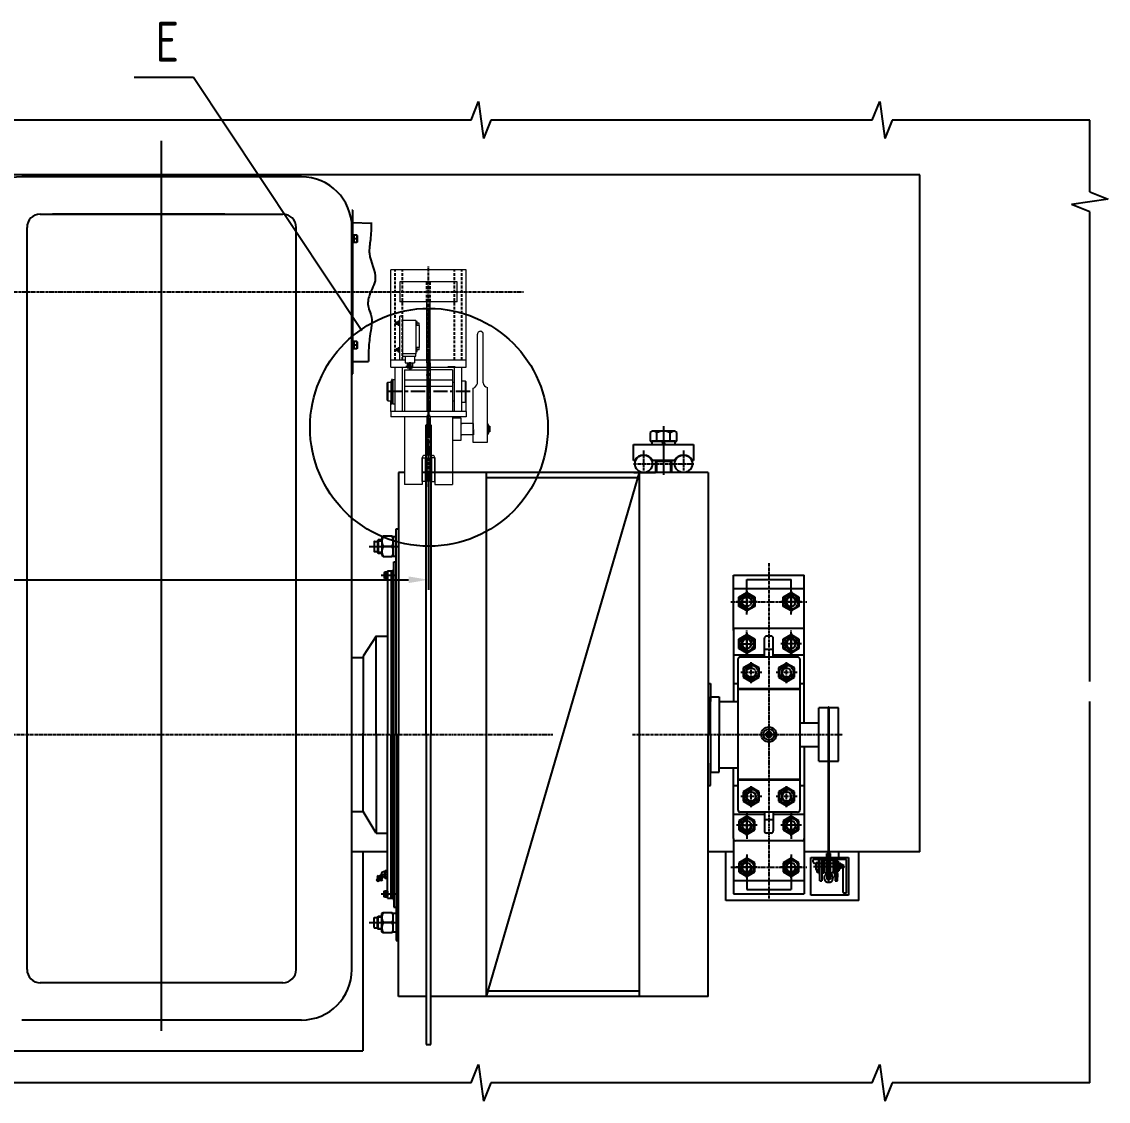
# Model space of a CAD drawing. Header units: millimetres. Extents: x 467 to 39028, y -12467 to 24298.
# Drawn here: x 17719 to 20174, y 1965 to 4404 of the extents above; entities that cross this region are included whole.
import ezdxf
from ezdxf.enums import TextEntityAlignment as Align

# ---------------------------------------------------------------- set-up
doc = ezdxf.new("R2010")
doc.units = ezdxf.units.MM
doc.linetypes.add('CENTER', pattern=[50.8, 31.75, -6.35, 6.35, -6.35])
doc.linetypes.add('HIDDEN', pattern=[9.525, 6.35, -3.175])
for name, color, linetype in [('atr_sbr', 7, 'Continuous'), ('Bord', 1, 'Continuous'), ('Cen', 5, 'CENTER'), ('Cent', 5, 'CENTER'), ('Dim', 7, 'Continuous'), ('Hide', 250, 'HIDDEN'), ('Red', 1, 'Continuous'), ('Textb', 6, 'Continuous')]:
    doc.layers.add(name, color=color, linetype=linetype)
doc.layers.add('Con', color=6, linetype='Continuous', lineweight=18)
doc.layers.add('Cont', color=6, linetype='Continuous', lineweight=40)
doc.styles.add('Style1', font='romans.shx', dxfattribs={"width": 0.8})
doc.dimstyles.new('LIN_15', dxfattribs={"dimscale": 15, "dimtxt": 3, "dimasz": 3, "dimexe": 1.5, "dimexo": 0, "dimgap": 1, "dimtad": 1, "dimdec": 1, "dimzin": 12, "dimtxsty": 'Style1', "dimcen": 0, "dimclrt": 3, "dimadec": 0, "dimazin": 0, "dimtfac": 1, "dimtdec": 1, "dimtmove": 0, "dimatfit": 3, "dimfxl": 1, "dimtolj": 1, "dimtzin": 12, "dimarcsym": 0})

# ---------------------------------------------------------------- blocks, each defined once
blk = doc.blocks.new('80350100000500100000112982')
at = {"ltscale": 0.0186}
for p, q in [((-6.5, 7.1), (-7.3, 5.7)), ((-7.3, 5.7), (-7.3, -5.7)), ((-6.5, 3.6), (-7.3, 4.9)), ((-2, 7.1), (-6.5, 7.1)), ((-2, 3.6), (-6.5, 3.6)), ((-2, -7.1), (-2, 7.1)), ((-2, 6.1), (-2, -6.1)), ((0, 6.1), (-2, 6.1)), ((-2, 0), (0, 0.7)), ((0, 0), (-2, -0.7)), ((0, -6.1), (0, 6.1)), ((-6.5, -3.5), (-7.3, -4.9)), ((-7.3, -5.7), (-6.5, -7.1)), ((-2, -3.5), (-6.5, -3.5)), ((-6.5, -7.1), (-2, -7.1)), ((-2, -6.1), (0, -6.1))]:
    blk.add_line(p, q, dxfattribs=at)
blk.add_arc((1.1, 0), 8.44, 155.1221, 204.8779, dxfattribs=at)
at = {"layer": 'atr_sbr', "ltscale": 0.0186, "style": 'Style1', "width": 0.8, "flags": 9}
for tag in ['ГАЙКА', 'КОНТРГАЙКА', 'ШАЙБА ПОД ГАЙКУ', 'ШАЙБА ПОД ГОЛОВКУ', 'БОЛТ ИЛИ ВИНТ']:
    blk.add_attdef(tag, (0, 0), '', height=0.2, dxfattribs=at)
blk = doc.blocks.new('ZNAK01')
at = {"layer": 'Textb', "style": 'Style1', "width": 0.8}
blk.add_attdef('А', text='', height=6, dxfattribs=at).set_placement((3.95, -0.02), align=Align.RIGHT)
blk.add_attdef('SC(1)', (5.07, -0.02), '', height=5, dxfattribs=at)
blk = doc.blocks.new('*D87')
at = {"layer": 'Defpoints', "color": 0, "transparency": 16777216}
for p in [(15158, 3413.1), (18637.8, 3390.1), (18637.8, 3143.3)]:
    blk.add_point(p, dxfattribs=at)
at = {"layer": 'Dim', "color": 0, "lineweight": -2, "transparency": 16777216}
for p, q in [((15158, 3413.1), (15158, 3120.8)), ((18637.8, 3390.1), (18637.8, 3120.8)), ((15203, 3143.3), (18592.8, 3143.3))]:
    blk.add_line(p, q, dxfattribs=at)
at = {"layer": 'Dim', "color": 0, "transparency": 16777216}
for points in [[(15203, 3150.8), (15203, 3135.8), (15158, 3143.3)], [(18592.8, 3150.8), (18592.8, 3135.8), (18637.8, 3143.3)]]:
    blk.add_solid(points, dxfattribs=at)
at = {"layer": 'Dim', "color": 3, "transparency": 16777216, "insert": (16448.9, 3180.8), "char_height": 45, "attachment_point": 5, "style": 'Style1'}
blk.add_mtext('3480', dxfattribs=at)
blk = doc.blocks.new('ZNAK30')
at = {"layer": 'Bord'}
for p, q in [((0, 0), (1.12, 2.78)), ((1.12, 2.78), (1.88, -2.78)), ((3, 0), (1.88, -2.78))]:
    blk.add_line(p, q, dxfattribs=at)

msp = doc.modelspace()

# ---------------------------------------------------------------- linework, layer by layer
for p, q in [((18107.21, 4278.035), (17973.078, 4278.035)), ((18486.956, 3705.598), (18107.21, 4278.035))]:
    msp.add_line(p, q)
at = {"color": 7, "linetype": 'Continuous', "lineweight": 25}
msp.add_line((18697.842, 3623.478), (18681.842, 3623.478), dxfattribs=at)
msp.add_circle((18638.943, 3487.684), 268.754)
msp.add_open_spline([(18508.26, 3950.495), (18508.226, 3937.523), (18508.165, 3914.18), (18499.093, 3871.247), (18528.203, 3828.773), (18503.645, 3790.981), (18498.947, 3762.007), (18513.8, 3732.993), (18504.788, 3697.356), (18502.315, 3662.379), (18502.061, 3643.425), (18501.968, 3636.495)], degree=3, knots=[0, 0, 0, 0, 38.93588215, 70.06732962, 129.08199208, 167.84601267, 195.56956982, 212.75998745, 262.47599341, 298.48273661, 319.23710313, 319.23710313, 319.23710313, 319.23710313])
at = {"layer": 'Bord', "ltscale": 30}
for p, q in [((18734.001, 4182.074), (17672.522, 4182.074)), ((19640.595, 4182.074), (18779.001, 4182.074)), ((20131.938, 4182.074), (19685.595, 4182.074)), ((20131.938, 4019.701), (20131.938, 4182.074)), ((20131.938, 2913.222), (20131.938, 3974.701)), ((20131.938, 2006.628), (20131.938, 2868.222)), ((18734.001, 2006.628), (17672.522, 2006.628)), ((19640.595, 2006.628), (18779.001, 2006.628)), ((20131.938, 2006.628), (19685.595, 2006.628))]:
    msp.add_line(p, q, dxfattribs=at)
at = {"layer": 'Bord'}
for p, q in [((18034.888, 2124.178), (18034.905, 4134.646)), ((18350.904, 4053.496), (17718.904, 4053.501)), ((18464.904, 3978.495), (18466.904, 3978.495)), ((18466.901, 3608.495), (18466.904, 3978.495)), ((17760.904, 3969.501), (18308.904, 3969.496)), ((18177.791, 3969.497), (17788.459, 3969.501)), ((17730.902, 3836.763), (17730.903, 3939.501)), ((18338.889, 2262.496), (18338.903, 3939.496)), ((18464.889, 2262.495), (18464.903, 3939.495)), ((18466.903, 3950.495), (18508.226, 3949.317)), ((18466.903, 3906.153), (18469.403, 3906.153)), ((18469.403, 3922.203), (18469.403, 3905.203)), ((18475.912, 3922.203), (18469.403, 3922.203)), ((18475.153, 3913.703), (18469.403, 3913.703)), ((18475.912, 3905.203), (18469.403, 3905.203)), ((18476.403, 3921.353), (18475.912, 3922.203)), ((18476.403, 3906.053), (18475.912, 3905.203)), ((18476.403, 3921.353), (18476.403, 3906.053)), ((17730.889, 2262.501), (17730.902, 3836.763)), ((18466.901, 3665.737), (18469.401, 3665.737)), ((18469.401, 3681.787), (18469.401, 3664.787)), ((18475.91, 3681.787), (18469.401, 3681.787)), ((18475.151, 3673.287), (18469.401, 3673.287)), ((18475.91, 3664.787), (18469.401, 3664.787)), ((18476.401, 3680.937), (18475.91, 3681.787)), ((18476.401, 3665.637), (18475.91, 3664.787)), ((18476.401, 3680.937), (18476.401, 3665.637)), ((18466.901, 3636.495), (18501.968, 3636.495)), ((18464.901, 3608.495), (18466.901, 3608.495)), ((18632.836, 2793.495), (18632.842, 3493.497)), ((18632.842, 3493.497), (18642.842, 3493.497)), ((18642.842, 3493.497), (18642.833, 2793.495)), ((19168.899, 3490.243), (19168.899, 3385.492)), ((19144.307, 3478.993), (19138.499, 3475.64)), ((19138.499, 3475.64), (19138.499, 3456.493)), ((19193.492, 3478.992), (19144.307, 3478.993)), ((19153.699, 3475.64), (19147.892, 3478.993)), ((19153.699, 3456.493), (19153.699, 3475.64)), ((19168.899, 3461.881), (19168.899, 3380.482)), ((19184.099, 3475.64), (19189.907, 3478.992)), ((19184.099, 3456.492), (19184.099, 3475.64)), ((19199.299, 3475.64), (19193.492, 3478.992)), ((19199.299, 3456.492), (19199.299, 3475.64)), ((19101.399, 3448.493), (19236.399, 3448.492)), ((19101.399, 3412.493), (19101.399, 3448.493)), ((19138.499, 3456.493), (19199.299, 3456.492)), ((19142.649, 3456.493), (19142.649, 3448.493)), ((19195.149, 3456.492), (19142.649, 3456.493)), ((19142.649, 3448.493), (19195.149, 3448.492)), ((19168.899, 3448.493), (19165.987, 3456.493)), ((19168.899, 3456.493), (19171.811, 3448.493)), ((19195.149, 3448.492), (19195.149, 3456.492)), ((19236.399, 3448.492), (19236.399, 3412.492)), ((19103.743, 3412.493), (19101.399, 3412.493)), ((19193.743, 3412.492), (19144.054, 3412.493)), ((19150.899, 3412.493), (19150.899, 3385.492)), ((19186.899, 3412.492), (19186.899, 3385.492)), ((19236.399, 3412.492), (19234.054, 3412.492)), ((19186.899, 3410.492), (19150.899, 3410.493)), ((19153.064, 3410.493), (19153.064, 3385.492)), ((19184.734, 3410.492), (19184.734, 3385.492)), ((18583.838, 3385.498), (18569.899, 3385.498)), ((18569.899, 3385.494), (18569.915, 2793.496)), ((18632.841, 3385.498), (18623.838, 3385.498)), ((19269.898, 3385.491), (18642.841, 3385.497)), ((18651.838, 3385.497), (18642.841, 3385.497)), ((18768.889, 2201.499), (19114.908, 3385.492)), ((18768.889, 2201.491), (18768.942, 3385.492)), ((19114.908, 3373.492), (18768.941, 3373.494)), ((19101.532, 3385.494), (19150.899, 3385.493)), ((19114.888, 2201.497), (19114.908, 3385.492)), ((19269.898, 3385.491), (19269.898, 2793.49)), ((18535.54, 3241.498), (18532.797, 3239.198)), ((18555.655, 3241.498), (18535.54, 3241.498)), ((18558.397, 3239.198), (18555.655, 3241.498)), ((18564.894, 2793.496), (18564.898, 3258.497)), ((18564.898, 3258.497), (18569.902, 3258.497)), ((18503.836, 3218.498), (18569.903, 3218.497)), ((18514.897, 3228.998), (18514.897, 3207.998)), ((18515.897, 3229.998), (18521.397, 3229.998)), ((18522.397, 3231.498), (18524.397, 3233.498)), ((18522.397, 3231.498), (18522.397, 3205.498)), ((18522.397, 3231.498), (18532.797, 3231.498)), ((18532.797, 3233.498), (18524.397, 3233.498)), ((18524.397, 3233.498), (18524.397, 3203.498)), ((18532.797, 3239.198), (18532.797, 3197.798)), ((18555.655, 3218.498), (18535.54, 3218.498)), ((18558.397, 3240.248), (18558.397, 3196.748)), ((18564.897, 3240.247), (18558.397, 3240.248)), ((18558.397, 3239.198), (18558.397, 3197.798)), ((18515.897, 3206.998), (18521.397, 3206.998)), ((18522.397, 3205.498), (18524.397, 3203.498)), ((18522.397, 3205.498), (18532.797, 3205.498)), ((18524.397, 3203.498), (18532.797, 3203.498)), ((18532.797, 3197.798), (18535.539, 3195.498)), ((18535.539, 3195.498), (18555.655, 3195.498)), ((18555.655, 3195.498), (18558.397, 3197.798)), ((18558.397, 3196.748), (18564.897, 3196.747)), ((18559.894, 2793.496), (18559.897, 3183.498)), ((18559.897, 3183.498), (18564.897, 3183.497)), ((18530.98, 3153.498), (18566.318, 3153.497)), ((18544.897, 3163.498), (18544.894, 2793.496)), ((18544.897, 3163.498), (18555.897, 3163.498)), ((18544.897, 3163.498), (18555.897, 3163.498)), ((18553.897, 3153.498), (18553.894, 2793.496)), ((18553.897, 3163.498), (18553.897, 3153.498)), ((18554.894, 2793.496), (18554.897, 3153.498)), ((18554.897, 3153.498), (18554.897, 3163.498)), ((19326.9, 3028.488), (19326.901, 3153.488)), ((19326.901, 3153.488), (19486.901, 3153.486)), ((19356.901, 3143.487), (19456.901, 3143.487)), ((19356.901, 3123.487), (19356.901, 3143.487)), ((19456.901, 3123.487), (19456.901, 3143.487)), ((19486.9, 3028.486), (19486.901, 3153.486)), ((19326.901, 3123.488), (19486.901, 3123.486)), ((19338.9, 3103.88), (19356.901, 3114.272)), ((19338.9, 3083.095), (19338.9, 3103.88)), ((19356.901, 3114.272), (19374.9, 3103.88)), ((19374.9, 3103.88), (19374.9, 3083.095)), ((19438.9, 3103.879), (19456.901, 3114.271)), ((19438.9, 3083.094), (19438.9, 3103.879)), ((19456.901, 3114.271), (19474.9, 3103.879)), ((19474.9, 3103.879), (19474.9, 3083.094)), ((19356.9, 3072.703), (19338.9, 3083.095)), ((19374.9, 3083.095), (19356.9, 3072.703)), ((19456.9, 3072.702), (19438.9, 3083.094)), ((19474.9, 3083.094), (19456.9, 3072.702)), ((19326.9, 3028.488), (19326.898, 2868.492)), ((19481.9, 3033.486), (19331.9, 3033.488)), ((19486.898, 2820.333), (19486.9, 3028.486)), ((18519.896, 3015.995), (18490.632, 2970.557)), ((18519.894, 2793.496), (18519.896, 3015.998)), ((18519.896, 3015.998), (18544.895, 3015.998)), ((19338.9, 3008.88), (19356.9, 3019.272)), ((19338.9, 2988.095), (19338.9, 3008.88)), ((19356.9, 3019.272), (19374.9, 3008.88)), ((19374.9, 3008.88), (19374.9, 2988.095)), ((19396.899, 2968.487), (19396.9, 3010.987)), ((19411.9, 3015.987), (19401.9, 3015.987)), ((19416.899, 2968.487), (19416.9, 3010.987)), ((19438.9, 3008.879), (19456.9, 3019.271)), ((19438.9, 2988.094), (19438.9, 3008.879)), ((19456.9, 3019.271), (19474.9, 3008.879)), ((19474.9, 3008.879), (19474.9, 2988.094)), ((18490.632, 2970.557), (18490.63, 2796.429)), ((19326.899, 2973.488), (19396.899, 2973.487)), ((19356.899, 2977.703), (19338.9, 2988.095)), ((19374.9, 2988.095), (19356.899, 2977.703)), ((19416.899, 2985.987), (19396.899, 2985.987)), ((19416.899, 2973.487), (19486.899, 2973.486)), ((19456.899, 2977.702), (19438.9, 2988.094)), ((19474.9, 2988.094), (19456.899, 2977.702)), ((18464.895, 2967.623), (18490.632, 2967.623)), ((19336.899, 2963.488), (19336.896, 2623.488)), ((19471.899, 2968.487), (19341.899, 2968.488)), ((19366.899, 2954.272), (19348.899, 2943.88)), ((19384.899, 2943.88), (19366.899, 2954.272)), ((19446.899, 2954.271), (19428.899, 2943.879)), ((19464.899, 2943.879), (19446.899, 2954.271)), ((19476.899, 2963.486), (19476.896, 2623.486)), ((19348.899, 2943.88), (19348.899, 2923.095)), ((19348.899, 2923.095), (19366.899, 2912.703)), ((19366.899, 2912.703), (19384.899, 2923.095)), ((19384.899, 2923.095), (19384.899, 2943.88)), ((19428.899, 2943.879), (19428.899, 2923.095)), ((19428.899, 2923.095), (19446.899, 2912.702)), ((19446.899, 2912.702), (19464.899, 2923.094)), ((19464.899, 2923.094), (19464.899, 2943.879)), ((19269.898, 2908.488), (19274.898, 2908.488)), ((19274.898, 2908.492), (19274.898, 2868.492)), ((19326.899, 2908.488), (19336.899, 2908.488)), ((19476.899, 2908.486), (19486.899, 2908.486)), ((19274.897, 2793.49), (19274.898, 2878.492)), ((19274.898, 2878.492), (19294.898, 2878.492)), ((19274.898, 2858.492), (19274.898, 2878.492)), ((19274.898, 2868.492), (19274.898, 2878.492)), ((19294.898, 2878.492), (19294.897, 2793.488)), ((19476.899, 2896.486), (19336.899, 2896.488)), ((19476.899, 2895.098), (19336.899, 2895.1)), ((19294.898, 2868.492), (19336.898, 2868.491)), ((19519.796, 2733.486), (19519.797, 2853.486)), ((19541.098, 2853.486), (19519.797, 2853.486)), ((19541.098, 2854.46), (19541.095, 2469.686)), ((19541.898, 2855.135), (19541.895, 2459.614)), ((19542.698, 2854.46), (19542.695, 2469.686)), ((19564, 2853.486), (19542.698, 2853.486)), ((19563.999, 2733.486), (19564, 2853.486)), ((19476.898, 2820.333), (19519.796, 2820.333)), ((18490.629, 2619.367), (18490.63, 2796.429)), ((18519.894, 2793.496), (18519.892, 2570.995)), ((18544.89, 2423.494), (18544.894, 2793.496)), ((18553.891, 2433.494), (18553.894, 2793.496)), ((18554.894, 2793.496), (18554.891, 2433.494)), ((18559.894, 2793.496), (18559.89, 2403.494)), ((18564.894, 2793.496), (18564.89, 2328.494)), ((18569.889, 2201.498), (18569.915, 2793.496)), ((18632.836, 2793.495), (18632.83, 2093.497)), ((18642.83, 2093.497), (18642.833, 2793.495)), ((19269.888, 2201.492), (19269.898, 2793.49)), ((19274.897, 2793.49), (19274.897, 2708.492)), ((19294.897, 2708.492), (19294.897, 2793.488)), ((19476.898, 2766.64), (19519.796, 2766.639)), ((19486.898, 2766.64), (19486.896, 2558.486)), ((19274.897, 2728.492), (19274.897, 2708.492)), ((19274.897, 2708.492), (19274.897, 2728.488)), ((19519.796, 2733.486), (19541.097, 2733.486)), ((19542.697, 2733.486), (19563.999, 2733.486)), ((19274.896, 2678.492), (19274.897, 2718.492)), ((19274.897, 2718.492), (19274.897, 2708.492)), ((19274.897, 2708.492), (19294.897, 2708.492)), ((19294.897, 2718.492), (19336.897, 2718.491)), ((19326.896, 2558.488), (19326.897, 2718.492)), ((19269.896, 2678.492), (19274.896, 2678.492)), ((19326.897, 2678.488), (19336.897, 2678.488)), ((19476.897, 2691.874), (19336.897, 2691.876)), ((19476.897, 2690.486), (19336.897, 2690.488)), ((19476.897, 2678.486), (19486.897, 2678.486)), ((19366.897, 2674.272), (19348.897, 2663.88)), ((19348.897, 2663.88), (19348.897, 2643.095)), ((19384.897, 2663.88), (19366.897, 2674.272)), ((19384.897, 2643.095), (19384.897, 2663.88)), ((19446.897, 2674.271), (19428.897, 2663.879)), ((19428.897, 2663.879), (19428.897, 2643.095)), ((19464.897, 2663.879), (19446.897, 2674.271)), ((19464.897, 2643.094), (19464.897, 2663.879)), ((19348.897, 2643.095), (19366.897, 2632.703)), ((19366.897, 2632.703), (19384.897, 2643.095)), ((19428.897, 2643.095), (19446.897, 2632.702)), ((19446.897, 2632.702), (19464.897, 2643.094)), ((18464.892, 2619.367), (18490.629, 2619.367)), ((18519.892, 2570.995), (18490.629, 2619.367)), ((19326.896, 2613.488), (19396.896, 2613.487)), ((19356.896, 2609.272), (19338.896, 2598.88)), ((19471.896, 2618.487), (19341.896, 2618.488)), ((19374.896, 2598.88), (19356.896, 2609.272)), ((19396.896, 2618.487), (19396.896, 2575.987)), ((19416.896, 2618.487), (19416.896, 2575.987)), ((19416.896, 2613.487), (19486.896, 2613.486)), ((19456.896, 2609.271), (19438.896, 2598.879)), ((19474.896, 2598.879), (19456.896, 2609.271)), ((19338.896, 2598.88), (19338.896, 2578.095)), ((19338.896, 2578.095), (19356.896, 2567.703)), ((19356.896, 2567.703), (19374.896, 2578.095)), ((19374.896, 2578.095), (19374.896, 2598.88)), ((19416.896, 2600.987), (19396.896, 2600.987)), ((19438.896, 2598.879), (19438.896, 2578.094)), ((19438.896, 2578.094), (19456.896, 2567.702)), ((19456.896, 2567.702), (19474.896, 2578.094)), ((19474.896, 2578.094), (19474.896, 2598.879)), ((18519.892, 2570.995), (18544.892, 2570.994)), ((19326.896, 2558.488), (19326.895, 2433.488)), ((19481.896, 2553.486), (19331.896, 2553.488)), ((19411.896, 2570.987), (19401.896, 2570.987)), ((19486.896, 2558.486), (19486.895, 2433.486)), ((18544.891, 2528.494), (18464.891, 2528.495)), ((18489.891, 2528.495), (18489.888, 2078.495)), ((19326.896, 2528.488), (19269.894, 2528.488)), ((19309.895, 2418.488), (19309.896, 2528.488)), ((19541.096, 2528.486), (19486.896, 2528.486)), ((19564.661, 2515.886), (19564.661, 2528.486)), ((19609.895, 2418.485), (19609.896, 2528.485)), ((19356.896, 2514.272), (19338.895, 2503.88)), ((19356.896, 2522.549), (19356.895, 2463.227)), ((19356.895, 2469.703), (19356.896, 2517.272)), ((19374.895, 2503.88), (19356.896, 2514.272)), ((19456.896, 2514.271), (19438.895, 2503.879)), ((19456.896, 2522.548), (19456.895, 2463.226)), ((19456.895, 2469.702), (19456.896, 2517.271)), ((19474.895, 2503.879), (19456.896, 2514.271)), ((19501.895, 2430.886), (19501.896, 2515.886)), ((19501.896, 2515.886), (19537.896, 2515.886)), ((19581.895, 2510.886), (19506.895, 2510.886)), ((19506.895, 2505.886), (19506.895, 2510.886)), ((19518.995, 2510.486), (19518.995, 2487.489)), ((19521.895, 2510.486), (19518.995, 2510.486)), ((19521.895, 2503.486), (19521.896, 2513.486)), ((19521.896, 2513.486), (19526.896, 2513.486)), ((19526.896, 2513.486), (19526.895, 2503.486)), ((19527.895, 2510.486), (19530.895, 2510.486)), ((19527.895, 2510.486), (19527.895, 2503.486)), ((19527.895, 2504.691), (19527.895, 2480.486)), ((19530.895, 2510.486), (19530.895, 2503.486)), ((19531.895, 2508.486), (19537.45, 2512.189)), ((19531.895, 2508.486), (19531.895, 2503.486)), ((19537.895, 2513.021), (19537.896, 2524.486)), ((19537.895, 2477.951), (19537.895, 2513.021)), ((19537.896, 2524.486), (19539.396, 2524.486)), ((19539.395, 2466.486), (19539.396, 2524.486)), ((19539.896, 2522.486), (19539.396, 2524.486)), ((19541.895, 2468.7), (19541.896, 2524.065)), ((19544.396, 2524.486), (19543.889, 2522.322)), ((19544.396, 2524.486), (19544.395, 2466.486)), ((19545.896, 2524.486), (19544.396, 2524.486)), ((19545.895, 2513.021), (19545.896, 2524.486)), ((19545.895, 2477.951), (19545.895, 2513.021)), ((19545.896, 2515.886), (19581.896, 2515.886)), ((19551.895, 2508.486), (19546.341, 2512.189)), ((19551.895, 2508.486), (19551.895, 2503.486)), ((19552.895, 2510.486), (19552.895, 2503.486)), ((19555.895, 2510.486), (19552.895, 2510.486)), ((19555.895, 2510.486), (19555.895, 2503.486)), ((19556.896, 2513.486), (19556.895, 2487.486)), ((19561.896, 2513.486), (19556.896, 2513.486)), ((19561.895, 2503.486), (19561.896, 2513.486)), ((19561.895, 2504.489), (19562.895, 2505.489)), ((19561.895, 2503.989), (19561.895, 2504.489)), ((19561.895, 2503.486), (19561.895, 2504.486)), ((19564.895, 2505.489), (19562.895, 2505.489)), ((19565.895, 2504.489), (19564.895, 2505.489)), ((19565.895, 2486.489), (19565.895, 2504.482)), ((19581.895, 2470.886), (19581.895, 2510.886)), ((19581.896, 2515.886), (19586.896, 2515.886)), ((19586.896, 2515.886), (19586.895, 2430.886)), ((18539.891, 2483.071), (18536.486, 2483.071)), ((18539.891, 2486.571), (18544.891, 2486.571)), ((18539.891, 2468.571), (18539.891, 2486.571)), ((18544.891, 2482.571), (18539.891, 2482.571)), ((19380.68, 2493.487), (19333.111, 2493.488)), ((19338.895, 2503.88), (19338.895, 2483.095)), ((19338.895, 2483.095), (19356.895, 2472.703)), ((19356.895, 2472.703), (19374.895, 2483.095)), ((19374.895, 2483.095), (19374.895, 2503.88)), ((19480.68, 2493.486), (19433.111, 2493.487)), ((19438.895, 2503.879), (19438.895, 2483.094)), ((19438.895, 2483.094), (19456.895, 2472.702)), ((19456.895, 2472.702), (19474.895, 2483.094)), ((19474.895, 2483.094), (19474.895, 2503.879)), ((19509.895, 2502.886), (19564.895, 2502.886)), ((19514.558, 2495.486), (19510.396, 2495.486)), ((19512.895, 2502.489), (19513.895, 2503.489)), ((19512.895, 2502.489), (19512.895, 2488.489)), ((19512.895, 2488.489), (19513.895, 2487.489)), ((19513.895, 2503.489), (19513.895, 2487.489)), ((19518.995, 2503.489), (19513.895, 2503.489)), ((19513.895, 2487.489), (19518.995, 2487.489)), ((19515.703, 2487.489), (19515.344, 2484.362)), ((19516.193, 2487.489), (19515.838, 2484.062)), ((19518.211, 2484.17), (19517.862, 2487.489)), ((19518.333, 2487.489), (19518.711, 2484.17)), ((19518.995, 2487.486), (19518.995, 2480.486)), ((19518.995, 2480.486), (19521.895, 2480.486)), ((19521.895, 2463.193), (19521.895, 2503.486)), ((19527.895, 2503.489), (19526.895, 2503.489)), ((19526.895, 2503.486), (19526.895, 2463.193)), ((19526.895, 2487.489), (19527.895, 2487.489)), ((19530.895, 2480.486), (19527.895, 2480.486)), ((19530.895, 2503.489), (19530.895, 2480.486)), ((19531.895, 2503.489), (19530.895, 2503.489)), ((19530.895, 2487.489), (19531.895, 2487.489)), ((19531.895, 2503.486), (19531.895, 2482.486)), ((19531.895, 2482.486), (19537.45, 2478.783)), ((19551.895, 2482.486), (19546.341, 2478.783)), ((19552.895, 2503.489), (19551.895, 2503.489)), ((19551.895, 2503.489), (19551.895, 2482.486)), ((19552.895, 2503.486), (19551.895, 2503.486)), ((19551.895, 2487.489), (19552.895, 2487.489)), ((19551.895, 2487.486), (19552.895, 2487.486)), ((19552.895, 2503.489), (19552.895, 2480.486)), ((19552.895, 2480.486), (19555.895, 2480.486)), ((19555.895, 2503.486), (19555.895, 2480.486)), ((19556.895, 2503.486), (19555.895, 2503.486)), ((19555.895, 2487.489), (19556.895, 2487.489)), ((19556.895, 2487.486), (19556.895, 2463.193)), ((19561.895, 2463.193), (19561.895, 2503.486)), ((19561.895, 2486.489), (19562.895, 2485.489)), ((19562.895, 2485.489), (19564.895, 2485.489)), ((19565.895, 2486.489), (19564.895, 2485.489)), ((19565.895, 2500.986), (19565.895, 2489.986)), ((19565.895, 2500.986), (19568.895, 2500.986)), ((19565.895, 2498.486), (19568.895, 2498.486)), ((19565.895, 2492.486), (19568.895, 2492.486)), ((19568.895, 2489.986), (19565.895, 2489.986)), ((19568.895, 2489.986), (19568.895, 2500.986)), ((19575.895, 2497.736), (19572.734, 2498.836)), ((19572.734, 2498.836), (19572.734, 2492.136)), ((19575.895, 2493.236), (19572.734, 2492.136)), ((19573.895, 2493.886), (19573.895, 2470.886)), ((19575.895, 2495.486), (19575.895, 2497.736)), ((19575.895, 2495.486), (19575.895, 2493.236)), ((18521.806, 2467.502), (18520.639, 2464.426)), ((18522.053, 2463.012), (18520.639, 2464.426)), ((18536.629, 2477.715), (18521.135, 2462.124)), ((18521.806, 2467.502), (18524.136, 2465.172)), ((18521.99, 2472.975), (18524.819, 2475.803)), ((18526.94, 2468.025), (18521.99, 2472.975)), ((18521.99, 2463.075), (18523.404, 2461.661)), ((18526.48, 2462.828), (18523.404, 2461.661)), ((18524.112, 2465.196), (18524.153, 2465.155)), ((18524.175, 2465.133), (18524.134, 2465.174)), ((18526.48, 2462.828), (18524.15, 2465.158)), ((18524.295, 2470.67), (18527.124, 2473.498)), ((18524.819, 2475.803), (18529.769, 2470.853)), ((18526.94, 2468.025), (18531.89, 2463.075)), ((18530.986, 2477.571), (18527.019, 2473.603)), ((18533.6, 2469.185), (18528.1, 2474.685)), ((18532.182, 2476.375), (18529.296, 2473.489)), ((18529.585, 2465.38), (18532.414, 2468.208)), ((18534.718, 2465.904), (18529.769, 2470.853)), ((18530.986, 2477.571), (18533.736, 2474.821)), ((18531.89, 2463.075), (18534.718, 2465.904)), ((18535.264, 2473.292), (18532.378, 2470.406)), ((18536.486, 2472.071), (18532.519, 2468.103)), ((18533.736, 2474.821), (18533.736, 2474.821)), ((18533.736, 2474.821), (18536.486, 2472.071)), ((18539.891, 2472.071), (18536.486, 2472.071)), ((18536.629, 2477.715), (18544.891, 2477.715)), ((18539.891, 2472.571), (18544.891, 2472.571)), ((18544.891, 2468.571), (18539.891, 2468.571)), ((19326.895, 2463.488), (19486.895, 2463.486)), ((19356.895, 2463.487), (19356.895, 2443.487)), ((19456.895, 2463.487), (19456.895, 2443.487)), ((19521.895, 2463.193), (19526.895, 2463.193)), ((19537.895, 2477.951), (19537.895, 2466.486)), ((19537.895, 2466.486), (19539.395, 2466.486)), ((19539.895, 2468.486), (19539.395, 2466.486)), ((19544.395, 2466.486), (19543.888, 2468.65)), ((19545.895, 2466.486), (19544.395, 2466.486)), ((19545.895, 2477.951), (19545.895, 2466.486)), ((19556.895, 2470.886), (19556.895, 2479.292)), ((19556.895, 2463.193), (19561.895, 2463.193)), ((19561.895, 2479.224), (19561.895, 2470.886)), ((19573.895, 2470.886), (19573.895, 2438.886)), ((19581.895, 2435.886), (19581.895, 2470.886)), ((18530.974, 2433.494), (18566.312, 2433.494)), ((18553.89, 2423.494), (18553.891, 2433.494)), ((18554.891, 2433.494), (18554.89, 2423.494)), ((19326.895, 2433.488), (19486.895, 2433.486)), ((19356.895, 2443.487), (19456.895, 2443.487)), ((19586.895, 2430.886), (19501.895, 2430.886)), ((19576.895, 2435.886), (19581.895, 2435.886)), ((18544.89, 2423.494), (18555.89, 2423.494)), ((18544.89, 2423.494), (18555.89, 2423.494)), ((19609.895, 2418.485), (19309.895, 2418.488)), ((18522.39, 2381.495), (18524.39, 2383.495)), ((18522.39, 2381.495), (18532.79, 2381.494)), ((18522.39, 2355.495), (18522.39, 2381.495)), ((18524.39, 2383.495), (18532.79, 2383.494)), ((18524.39, 2353.495), (18524.39, 2383.495)), ((18532.79, 2389.194), (18535.533, 2391.494)), ((18532.79, 2347.794), (18532.79, 2389.194)), ((18535.533, 2391.494), (18555.648, 2391.494)), ((18555.648, 2391.494), (18558.39, 2389.194)), ((18558.39, 2390.244), (18564.89, 2390.244)), ((18558.39, 2346.744), (18558.39, 2390.244)), ((18558.39, 2347.794), (18558.39, 2389.194)), ((18559.89, 2403.494), (18564.89, 2403.494)), ((18503.829, 2368.495), (18569.896, 2368.494)), ((18514.89, 2357.995), (18514.89, 2378.995)), ((18515.89, 2379.995), (18521.39, 2379.995)), ((18515.89, 2356.995), (18521.39, 2356.995)), ((18555.648, 2368.494), (18535.532, 2368.494)), ((18522.39, 2355.495), (18532.79, 2355.494)), ((18522.39, 2355.495), (18524.39, 2353.495)), ((18532.79, 2353.494), (18524.39, 2353.495)), ((18535.532, 2345.494), (18532.79, 2347.794)), ((18555.647, 2345.494), (18535.532, 2345.494)), ((18558.39, 2347.794), (18555.647, 2345.494)), ((18564.89, 2346.744), (18558.39, 2346.744)), ((18564.89, 2328.494), (18569.894, 2328.494)), ((18308.889, 2232.496), (17760.889, 2232.501)), ((19114.889, 2213.495), (18768.889, 2213.499)), ((18632.831, 2201.497), (18569.889, 2201.497)), ((19269.888, 2201.491), (18642.831, 2201.499)), ((18350.888, 2148.496), (17718.888, 2148.501)), ((18632.83, 2093.497), (18642.83, 2093.497))]:
    msp.add_line(p, q, dxfattribs=at)
for points in [[(18468.158, 3921.224), (18467.74, 3921.236), (18467.322, 3921.244), (18466.903, 3921.25)], [(18469.403, 3921.25), (18468.984, 3921.244), (18468.566, 3921.236), (18468.153, 3921.224)], [(18469.403, 3921.17), (18468.989, 3921.191), (18468.574, 3921.209), (18468.158, 3921.224)], [(18475.153, 3922.203), (18475.311, 3921.707), (18475.451, 3921.22), (18475.572, 3920.744), (18475.674, 3920.274), (18475.759, 3919.807), (18475.826, 3919.343), (18475.874, 3918.879), (18475.903, 3918.416), (18475.912, 3917.953), (18475.903, 3917.489), (18475.874, 3917.026), (18475.826, 3916.562), (18475.759, 3916.098), (18475.674, 3915.632), (18475.572, 3915.162), (18475.451, 3914.686), (18475.311, 3914.199), (18475.153, 3913.703)], [(18475.153, 3913.703), (18475.311, 3913.207), (18475.451, 3912.72), (18475.572, 3912.244), (18475.674, 3911.774), (18475.759, 3911.307), (18475.826, 3910.843), (18475.874, 3910.379), (18475.903, 3909.916), (18475.912, 3909.453), (18475.903, 3908.989), (18475.873, 3908.526), (18475.825, 3908.062), (18475.759, 3907.598), (18475.674, 3907.132), (18475.571, 3906.662), (18475.451, 3906.186), (18475.311, 3905.699), (18475.153, 3905.203)], [(18468.156, 3680.807), (18467.738, 3680.819), (18467.32, 3680.828), (18466.901, 3680.834)], [(18469.401, 3680.834), (18468.982, 3680.828), (18468.564, 3680.819), (18468.151, 3680.807)], [(18469.401, 3680.753), (18468.987, 3680.774), (18468.572, 3680.792), (18468.156, 3680.807)], [(18475.151, 3681.787), (18475.309, 3681.291), (18475.449, 3680.804), (18475.57, 3680.327), (18475.672, 3679.858), (18475.757, 3679.391), (18475.824, 3678.927), (18475.872, 3678.463), (18475.901, 3678), (18475.91, 3677.536), (18475.901, 3677.073), (18475.872, 3676.61), (18475.823, 3676.146), (18475.757, 3675.682), (18475.672, 3675.215), (18475.57, 3674.746), (18475.449, 3674.27), (18475.309, 3673.783), (18475.151, 3673.287)], [(18475.151, 3673.287), (18475.309, 3672.791), (18475.449, 3672.304), (18475.57, 3671.827), (18475.672, 3671.358), (18475.757, 3670.891), (18475.824, 3670.427), (18475.872, 3669.963), (18475.901, 3669.5), (18475.91, 3669.036), (18475.901, 3668.573), (18475.871, 3668.11), (18475.823, 3667.646), (18475.757, 3667.182), (18475.672, 3666.715), (18475.569, 3666.246), (18475.449, 3665.77), (18475.309, 3665.283), (18475.151, 3664.787)]]:
    msp.add_lwpolyline(points, dxfattribs=at)
for centre, radius in [((19123.899, 3405.243), 19.75), ((19213.899, 3405.242), 19.75), ((19356.9, 3093.487), 16.2), ((19456.9, 3093.487), 16.2), ((19456.9, 3093.487), 10.376), ((19356.9, 2998.487), 16.2), ((19356.9, 2998.487), 10.376), ((19456.9, 2998.487), 16.2), ((19456.9, 2998.487), 10.376), ((19366.899, 2933.487), 16.2), ((19446.899, 2933.487), 16.2), ((19446.899, 2933.487), 10.376), ((19406.898, 2793.487), 17.112), ((19406.898, 2793.487), 12.5), ((19406.898, 2793.487), 6.503), ((19406.898, 2793.487), 4.25), ((19366.897, 2653.487), 16.2), ((19366.897, 2653.487), 10.376), ((19446.897, 2653.487), 16.2), ((19446.897, 2653.487), 10.376), ((19356.896, 2588.487), 16.2), ((19456.896, 2588.487), 16.2), ((19356.896, 2588.487), 10.376), ((19456.896, 2588.487), 10.376), ((19356.895, 2493.487), 16.2), ((19456.895, 2493.487), 16.2), ((19356.895, 2493.487), 10.376), ((19456.895, 2493.487), 10.376)]:
    msp.add_circle(centre, radius, dxfattribs=at)
for centre, radius, start, end in [((17718.903, 3939.501), 114, 89.999516, 179.999516), ((18350.903, 3939.496), 114, 359.999516, 89.999516), ((17760.903, 3939.501), 30, 89.999516, 179.999516), ((18308.903, 3939.496), 30, 359.999516, 89.999516), ((19168.899, 3442.861), 36.131, 65.121605, 114.877428), ((19123.899, 3402.493), 22.5, 26.387316, 153.611716), ((19213.899, 3402.492), 22.5, 26.387316, 153.611716), ((18558.28, 3229.998), 25.483, 153.173801, 206.825232), ((18532.914, 3229.998), 25.483, 333.173801, 26.825232), ((18515.897, 3228.998), 1, 89.999516, 179.999516), ((18521.397, 3230.998), 1, 269.999516, 359.999516), ((18558.28, 3206.998), 25.483, 153.173801, 206.825232), ((18532.914, 3206.998), 25.483, 333.173801, 26.825232), ((18515.897, 3207.998), 1, 179.999516, 269.999516), ((18521.397, 3205.998), 1, 359.999516, 89.999516), ((18555.897, 3167.498), 4, 269.999516, 359.999516), ((19356.9, 3093.487), 12, 9.999516, 279.999516), ((19456.9, 3093.487), 12, 9.999516, 279.999516), ((19331.9, 3028.488), 5, 89.999516, 179.999516), ((19331.9, 3028.488), 5, 89.999516, 179.999516), ((19481.9, 3028.486), 5, 359.999516, 89.999516), ((19481.9, 3028.486), 5, 359.999516, 89.999516), ((19356.9, 2998.487), 12, 9.999516, 279.999516), ((19401.9, 3010.987), 5, 89.999516, 179.999516), ((19411.9, 3010.987), 5, 359.999516, 89.999516), ((19456.9, 2998.487), 12, 9.999516, 279.999516), ((19341.899, 2963.488), 5, 89.999516, 179.999516), ((19341.899, 2963.488), 5, 89.999516, 179.999516), ((19471.899, 2963.487), 5, 359.999516, 89.999516), ((19366.899, 2933.487), 12, 79.999516, 349.999516), ((19446.899, 2933.487), 12, 79.999516, 349.999516), ((19541.898, 2854.323), 0.812, 350.323744, 189.675288), ((19406.898, 2793.487), 5.003, 179.999516, 89.999516), ((19366.897, 2653.487), 12, 79.999516, 349.999516), ((19446.897, 2653.487), 12, 79.999516, 349.999516), ((19341.896, 2623.488), 5, 179.999516, 269.999516), ((19471.896, 2623.487), 5, 269.999516, 359.999516), ((19356.896, 2588.487), 12, 79.999516, 349.999516), ((19456.896, 2588.487), 12, 79.999516, 349.999516), ((19331.896, 2558.488), 5, 179.999516, 269.999516), ((19401.896, 2575.987), 5, 179.999516, 269.999516), ((19411.896, 2575.987), 5, 269.999516, 359.999516), ((19481.896, 2558.486), 5, 269.999516, 359.999516), ((19356.895, 2493.487), 12, 79.999516, 349.999516), ((19456.895, 2493.487), 12, 79.999516, 349.999516), ((19509.895, 2505.886), 3, 179.999516, 269.999516), ((19536.895, 2513.021), 1, 303.689584, 359.999516), ((19541.896, 2522.486), 2, 179.999516, 246.421338), ((19541.896, 2522.486), 2, 293.577695, 355.299864), ((19546.895, 2513.021), 1, 179.999516, 236.309449), ((18536.486, 2477.571), 5.5, 89.999516, 179.999516), ((19517.022, 2484.17), 1.689, 173.461956, 12.964195), ((19517.022, 2484.17), 1.189, 162.966254, 11.987432), ((19564.895, 2493.886), 9, 359.999516, 89.999516), ((19570.887, 2501.513), 3.252, 232.247851, 304.606449), ((19570.887, 2489.459), 3.252, 55.392584, 127.751182), ((19574.172, 2495.486), 2.5, 313.588642, 46.410391), ((18522.709, 2463.702), 1.25, 184.565633, 265.433399), ((18521.254, 2470.044), 2.601, 282.258399, 48.216749), ((18529.022, 2462.275), 2.601, 41.782283, 167.740634), ((19541.895, 2469.686), 10.072, 115.878007, 64.121026), ((19536.895, 2477.951), 1, 359.999516, 56.309449), ((19541.895, 2468.486), 2, 113.577695, 179.999516), ((19541.895, 2469.686), 0.8, 179.999516, 359.999516), ((19541.895, 2468.486), 2, 4.699168, 66.421338), ((19546.895, 2477.951), 1, 123.689584, 179.999516), ((19576.895, 2438.886), 3, 179.999516, 269.999516), ((18555.89, 2419.494), 4, 359.999516, 89.999516), ((18558.273, 2379.994), 25.483, 153.173801, 206.825232), ((18532.907, 2379.994), 25.483, 333.173801, 26.825232), ((18515.89, 2378.995), 1, 89.999516, 179.999516), ((18515.89, 2357.995), 1, 179.999516, 269.999516), ((18521.39, 2380.995), 1, 269.999516, 359.999516), ((18521.39, 2355.995), 1, 359.999516, 89.999516), ((18558.273, 2356.994), 25.483, 153.173801, 206.825232), ((18532.907, 2356.994), 25.483, 333.173801, 26.825232), ((17760.889, 2262.501), 30, 179.999516, 269.999516), ((18308.889, 2262.496), 30, 269.999516, 359.999516), ((18350.889, 2262.496), 114, 269.999516, 359.999516)]:
    msp.add_arc(centre, radius, start, end, dxfattribs=at)
at = {"layer": 'Cen', "ltscale": 0.2}
for p, q in [((18637.837, 3353.23), (18637.845, 3851.758)), ((14877.659, 3793.525), (18852.382, 3793.492)), ((19123.899, 3435.032), (19123.899, 3390.068)), ((19213.899, 3435.032), (19213.899, 3390.068)), ((19101.341, 3405.243), (19237.226, 3405.242)), ((19406.901, 3181.007), (19406.895, 2422.703)), ((19356.9, 3064.426), (19356.901, 3123.748)), ((19456.9, 3064.425), (19456.901, 3123.747)), ((19320.954, 3093.488), (19492.847, 3093.486)), ((19380.685, 3093.487), (19333.116, 3093.488)), ((19356.901, 3117.272), (19356.9, 3069.703)), ((19480.685, 3093.486), (19433.116, 3093.487)), ((19456.901, 3117.271), (19456.9, 3069.702)), ((19356.899, 2969.426), (19356.9, 3028.748)), ((19356.9, 3022.272), (19356.899, 2974.703)), ((19456.899, 2969.425), (19456.9, 3028.747)), ((19456.9, 3022.271), (19456.899, 2974.702)), ((19338.705, 2998.488), (19375.094, 2998.487)), ((19356.9, 3016.682), (19356.899, 2980.293)), ((19480.684, 2998.486), (19433.115, 2998.487)), ((19475.094, 2998.486), (19438.705, 2998.487)), ((19456.9, 3016.681), (19456.899, 2980.292)), ((19366.899, 2909.703), (19366.899, 2957.272)), ((19446.899, 2909.702), (19446.899, 2957.271)), ((19390.684, 2933.487), (19343.114, 2933.488)), ((19470.684, 2933.487), (19423.114, 2933.487)), ((15005.951, 2793.524), (18918.558, 2793.491)), ((19098.835, 2793.49), (19573.888, 2793.486)), ((19366.896, 2629.703), (19366.897, 2677.272)), ((19446.896, 2629.702), (19446.897, 2677.271)), ((19390.681, 2653.487), (19343.112, 2653.488)), ((19470.681, 2653.487), (19423.112, 2653.487)), ((19356.896, 2617.549), (19356.896, 2558.227)), ((19356.896, 2564.703), (19356.896, 2612.272)), ((19356.896, 2570.293), (19356.896, 2606.682)), ((19456.896, 2617.548), (19456.896, 2558.226)), ((19456.896, 2564.702), (19456.896, 2612.271)), ((19456.896, 2570.292), (19456.896, 2606.681)), ((19380.681, 2588.487), (19333.112, 2588.488)), ((19338.702, 2588.488), (19375.09, 2588.487)), ((19480.681, 2588.486), (19433.112, 2588.487)), ((19475.09, 2588.486), (19438.702, 2588.487)), ((19320.949, 2493.488), (19492.842, 2493.486)), ((19507.88, 2495.486), (19579.552, 2495.486))]:
    msp.add_line(p, q, dxfattribs=at)
for centre in [(19356.9, 3093.487), (19366.899, 2933.487)]:
    msp.add_circle(centre, 10.376, dxfattribs=at)
at = {"layer": 'Cent'}
for p, q in [((18637.844, 3750.028), (18637.838, 3410.189)), ((18595.842, 3634.802), (18595.842, 3617.12)), ((18586.912, 3625.48), (18602.855, 3625.479)), ((18731.653, 3568.477), (18544.333, 3568.48))]:
    msp.add_line(p, q, dxfattribs=at)
at = {"layer": 'Con'}
for p, q in [((18552.842, 3639.48), (18552.845, 3843.48)), ((18722.845, 3843.477), (18552.845, 3843.48)), ((18722.843, 3713.477), (18722.845, 3843.477)), ((18572.845, 3816.48), (18572.844, 3771.48)), ((18702.845, 3816.478), (18572.845, 3816.48)), ((18702.844, 3771.478), (18702.845, 3816.478)), ((18702.844, 3771.478), (18572.844, 3771.48)), ((18633.842, 3633.767), (18633.844, 3771.479)), ((18641.842, 3633.767), (18641.844, 3771.479)), ((18572.842, 3639.48), (18572.844, 3738.48)), ((18578.844, 3738.48), (18572.844, 3738.48)), ((18578.844, 3738.48), (18578.842, 3639.48)), ((18633.844, 3753.774), (18641.844, 3753.774)), ((18572.843, 3722.88), (18562.343, 3722.88)), ((18564.343, 3724.38), (18565.343, 3725.38)), ((18564.343, 3721.38), (18564.343, 3724.38)), ((18565.343, 3720.38), (18564.343, 3721.38)), ((18568.943, 3724.947), (18564.91, 3724.947)), ((18568.943, 3720.813), (18564.91, 3720.813)), ((18565.343, 3725.38), (18568.943, 3725.38)), ((18565.343, 3720.38), (18565.343, 3725.38)), ((18568.943, 3720.38), (18565.343, 3720.38)), ((18569.348, 3727.18), (18568.943, 3726.48)), ((18568.943, 3726.48), (18568.943, 3719.28)), ((18569.347, 3725.03), (18568.943, 3725.73)), ((18569.347, 3720.73), (18568.943, 3720.03)), ((18568.943, 3719.28), (18569.347, 3718.58)), ((18571.239, 3725.03), (18569.347, 3725.03)), ((18571.239, 3720.73), (18569.347, 3720.73)), ((18569.347, 3718.58), (18571.239, 3718.58)), ((18571.239, 3727.18), (18569.348, 3727.18)), ((18571.643, 3726.48), (18571.239, 3727.18)), ((18571.643, 3725.73), (18571.239, 3725.03)), ((18571.643, 3720.03), (18571.239, 3720.73)), ((18571.239, 3718.58), (18571.643, 3719.28)), ((18571.643, 3726.63), (18571.643, 3719.13)), ((18572.843, 3726.63), (18571.643, 3726.63)), ((18571.643, 3726.48), (18571.643, 3719.28)), ((18572.843, 3723.317), (18571.643, 3722.88)), ((18572.843, 3722.88), (18571.643, 3722.443)), ((18571.643, 3719.13), (18572.843, 3719.13)), ((18572.843, 3719.13), (18572.843, 3726.63)), ((18609.343, 3729.379), (18578.843, 3729.38)), ((18609.343, 3729.379), (18609.342, 3653.379)), ((18612.643, 3727.129), (18609.343, 3727.129)), ((18609.343, 3727.129), (18609.343, 3718.629)), ((18614.643, 3722.879), (18609.343, 3722.879)), ((18609.343, 3718.629), (18612.643, 3718.629)), ((18616.843, 3718.09), (18609.343, 3718.09)), ((18610.943, 3722.179), (18610.943, 3723.579)), ((18610.943, 3723.579), (18612.643, 3723.579)), ((18616.843, 3722.879), (18610.943, 3722.879)), ((18612.643, 3722.179), (18610.943, 3722.179)), ((18612.643, 3723.579), (18612.643, 3727.129)), ((18612.643, 3718.629), (18612.643, 3722.179)), ((18616.843, 3718.09), (18616.842, 3667.669)), ((18616.843, 3718.09), (18616.843, 3722.879)), ((18722.842, 3639.477), (18722.843, 3713.477)), ((18748.593, 3586.774), (18748.634, 3698.015)), ((18761.33, 3588.495), (18761.298, 3698.371)), ((18572.842, 3662.88), (18562.342, 3662.88)), ((18564.342, 3664.38), (18565.342, 3665.38)), ((18564.342, 3661.38), (18564.342, 3664.38)), ((18565.342, 3660.38), (18564.342, 3661.38)), ((18568.942, 3664.947), (18564.909, 3664.947)), ((18568.942, 3660.813), (18564.909, 3660.813)), ((18565.342, 3665.38), (18568.942, 3665.38)), ((18565.342, 3660.38), (18565.342, 3665.38)), ((18568.942, 3660.38), (18565.342, 3660.38)), ((18569.347, 3667.18), (18568.942, 3666.48)), ((18568.942, 3666.48), (18568.942, 3659.28)), ((18569.346, 3665.03), (18568.942, 3665.73)), ((18569.346, 3660.73), (18568.942, 3660.03)), ((18568.942, 3659.28), (18569.346, 3658.58)), ((18571.238, 3665.03), (18569.346, 3665.03)), ((18571.238, 3660.73), (18569.346, 3660.73)), ((18569.346, 3658.58), (18571.238, 3658.58)), ((18571.238, 3667.18), (18569.347, 3667.18)), ((18571.642, 3666.48), (18571.238, 3667.18)), ((18571.642, 3665.73), (18571.238, 3665.03)), ((18571.642, 3660.03), (18571.238, 3660.73)), ((18571.238, 3658.58), (18571.642, 3659.28)), ((18571.642, 3666.63), (18571.642, 3659.13)), ((18572.842, 3666.63), (18571.642, 3666.63)), ((18571.642, 3666.48), (18571.642, 3659.28)), ((18572.842, 3663.317), (18571.642, 3662.88)), ((18572.842, 3662.88), (18571.642, 3662.443)), ((18571.642, 3659.13), (18572.842, 3659.13)), ((18572.842, 3659.13), (18572.842, 3666.63)), ((18616.842, 3667.669), (18609.342, 3667.669)), ((18612.642, 3667.129), (18609.342, 3667.129)), ((18609.342, 3667.129), (18609.342, 3658.629)), ((18614.642, 3662.879), (18609.342, 3662.879)), ((18609.342, 3658.629), (18612.642, 3658.629)), ((18610.942, 3662.179), (18610.942, 3663.579)), ((18610.942, 3663.579), (18612.642, 3663.579)), ((18616.842, 3662.879), (18610.942, 3662.879)), ((18612.642, 3662.179), (18610.942, 3662.179)), ((18612.642, 3663.579), (18612.642, 3667.129)), ((18612.642, 3658.629), (18612.642, 3662.179)), ((18616.842, 3662.879), (18616.842, 3667.669)), ((18585.342, 3639.48), (18552.842, 3639.48)), ((18552.842, 3635.48), (18552.842, 3639.48)), ((18552.842, 3623.48), (18552.842, 3635.48)), ((18609.342, 3653.379), (18578.842, 3653.38)), ((18578.842, 3648.38), (18609.342, 3648.379)), ((18585.342, 3648.38), (18585.342, 3633.38)), ((18585.342, 3633.38), (18606.342, 3633.379)), ((18589.592, 3633.38), (18589.592, 3622.228)), ((18593.542, 3622.228), (18593.542, 3633.38)), ((18594.064, 3633.192), (18594.064, 3617.768)), ((18597.619, 3633.192), (18594.064, 3633.192)), ((18597.619, 3633.192), (18597.619, 3617.768)), ((18598.142, 3622.228), (18598.142, 3633.38)), ((18602.092, 3633.379), (18602.092, 3622.228)), ((18606.342, 3648.379), (18606.342, 3633.379)), ((18633.842, 3639.479), (18606.342, 3639.479)), ((18609.342, 3648.379), (18609.342, 3653.379)), ((18633.842, 3633.767), (18633.84, 3539.479)), ((18633.842, 3645.182), (18641.842, 3645.182)), ((18641.842, 3633.767), (18641.84, 3539.479)), ((18722.842, 3639.477), (18641.842, 3639.479)), ((18722.842, 3635.477), (18722.842, 3639.477)), ((18722.842, 3623.477), (18722.842, 3635.477)), ((18552.842, 3623.48), (18589.592, 3623.48)), ((18562.84, 3523.48), (18562.842, 3623.48)), ((18578.84, 3523.48), (18578.842, 3623.48)), ((18583.842, 3617.768), (18583.84, 3523.48)), ((18583.842, 3617.768), (18633.842, 3617.767)), ((18589.592, 3622.228), (18593.542, 3622.228)), ((18593.542, 3627.169), (18594.064, 3627.169)), ((18593.542, 3623.79), (18594.064, 3623.79)), ((18593.542, 3623.48), (18594.064, 3623.48)), ((18597.619, 3617.768), (18594.064, 3617.768)), ((18598.142, 3627.169), (18597.619, 3627.169)), ((18598.142, 3623.79), (18597.619, 3623.79)), ((18597.619, 3623.48), (18598.142, 3623.48)), ((18598.142, 3622.228), (18602.092, 3622.228)), ((18602.092, 3623.479), (18722.842, 3623.477)), ((18633.842, 3617.767), (18633.84, 3523.479)), ((18633.842, 3616.479), (18641.842, 3616.479)), ((18641.842, 3617.767), (18641.84, 3523.479)), ((18691.842, 3617.766), (18641.842, 3617.767)), ((18691.842, 3617.766), (18691.84, 3523.478)), ((18696.84, 3523.478), (18696.842, 3623.478)), ((18712.84, 3523.478), (18712.842, 3623.478)), ((18543.76, 3587.48), (18543.759, 3549.48)), ((18545.76, 3589.48), (18543.76, 3587.48)), ((18545.76, 3589.48), (18545.759, 3547.48)), ((18545.76, 3589.48), (18557.76, 3589.48)), ((18553.259, 3555.355), (18553.26, 3589.48)), ((18553.26, 3589.48), (18553.26, 3591.73)), ((18555.509, 3539.561), (18555.51, 3596.889)), ((18557.759, 3540.98), (18557.76, 3595.98)), ((18557.76, 3595.98), (18562.76, 3595.98)), ((18562.84, 3540.98), (18562.841, 3595.98)), ((18583.841, 3594.738), (18633.841, 3594.737)), ((18642.841, 3605.468), (18632.841, 3605.468)), ((18633.841, 3605.479), (18641.841, 3605.479)), ((18633.841, 3589.479), (18641.841, 3589.479)), ((18641.841, 3594.737), (18691.841, 3594.736)), ((18691.841, 3589.478), (18696.841, 3589.478)), ((18712.84, 3544.478), (18712.841, 3592.478)), ((18712.841, 3592.478), (18720.841, 3592.477)), ((18720.841, 3592.477), (18720.84, 3544.477)), ((18720.841, 3592.477), (18722.841, 3590.477)), ((18722.84, 3546.477), (18722.841, 3590.477)), ((18583.841, 3580.36), (18633.841, 3580.359)), ((18633.841, 3563.479), (18641.841, 3563.479)), ((18641.841, 3580.359), (18691.841, 3580.358)), ((18739.04, 3453.304), (18739.042, 3575.924)), ((18771.119, 3454.033), (18770.969, 3577.421)), ((18545.759, 3547.48), (18543.759, 3549.48)), ((18545.759, 3547.48), (18553.259, 3547.48)), ((18552.84, 3523.48), (18552.84, 3546.48)), ((18557.759, 3555.355), (18553.259, 3555.355)), ((18553.259, 3543.116), (18553.259, 3555.355)), ((18557.759, 3540.98), (18562.759, 3540.98)), ((18633.84, 3552.479), (18641.84, 3552.479)), ((18633.84, 3547.479), (18641.84, 3547.479)), ((18633.84, 3544.479), (18641.84, 3544.479)), ((18691.84, 3547.478), (18696.84, 3547.478)), ((18712.84, 3544.478), (18720.84, 3544.477)), ((18720.84, 3544.477), (18722.84, 3546.477)), ((18722.84, 3523.477), (18722.84, 3546.477)), ((18722.84, 3523.477), (18552.84, 3523.48)), ((18552.84, 3523.48), (18552.84, 3511.48)), ((18722.84, 3511.477), (18552.84, 3511.48)), ((18593.84, 3523.48), (18577.84, 3523.48)), ((18583.84, 3511.48), (18583.837, 3358.442)), ((18633.84, 3511.479), (18633.838, 3424.058)), ((18633.84, 3528.479), (18641.84, 3528.479)), ((18641.84, 3514.489), (18633.84, 3514.489)), ((18641.84, 3511.479), (18641.838, 3424.058)), ((18691.84, 3511.478), (18691.837, 3358.44)), ((18722.84, 3523.477), (18722.84, 3511.477)), ((18691.84, 3508.488), (18691.839, 3458.488)), ((18711.84, 3508.488), (18691.84, 3508.488)), ((18711.839, 3468.988), (18711.84, 3508.488)), ((18717.047, 3495.988), (18713.839, 3495.988)), ((18739.287, 3495.987), (18717.047, 3495.988)), ((18739.287, 3484.487), (18739.287, 3495.987)), ((18771.51, 3495.987), (18771.068, 3495.987)), ((18774.287, 3483.487), (18774.287, 3490.237)), ((18711.839, 3458.488), (18711.839, 3468.988)), ((18717.133, 3470.988), (18713.839, 3470.988)), ((18739.286, 3470.987), (18717.133, 3470.988)), ((18739.287, 3482.487), (18739.286, 3470.987)), ((18771.51, 3484.487), (18771.082, 3484.487)), ((18771.51, 3482.487), (18771.084, 3482.487)), ((18771.51, 3470.987), (18771.098, 3470.987)), ((18774.287, 3483.487), (18774.286, 3476.737)), ((18691.839, 3458.488), (18711.839, 3458.488)), ((18771.119, 3453.304), (18739.04, 3453.304)), ((18623.838, 3419.058), (18623.837, 3358.441)), ((18623.837, 3364.893), (18623.838, 3419.058)), ((18623.838, 3419.058), (18632.838, 3419.058)), ((18633.838, 3424.058), (18628.838, 3424.058)), ((18632.838, 3419.058), (18632.837, 3364.893)), ((18641.838, 3424.058), (18646.838, 3424.058)), ((18651.838, 3419.058), (18642.838, 3419.058)), ((18642.841, 3419.058), (18642.84, 3364.893)), ((18651.838, 3419.058), (18651.837, 3358.441)), ((18651.837, 3364.893), (18651.838, 3419.058)), ((18632.837, 3364.893), (18623.837, 3364.893)), ((18642.837, 3364.893), (18651.837, 3364.893)), ((18623.837, 3358.441), (18583.837, 3358.442)), ((18651.837, 3358.441), (18691.837, 3358.44))]:
    msp.add_line(p, q, dxfattribs=at)
msp.add_lwpolyline([(18774.287, 3490.237), (18776.179, 3490.237), (18776.178, 3477.179), (18774.286, 3477.18)], close=True, dxfattribs=at)
for centre, radius, start, end in [((18574.864, 3722.88), 5.921, 158.707199, 201.290866), ((18565.722, 3722.88), 5.921, 338.707199, 21.290866), ((18754.961, 3698.365), 6.337, 359.981134, 183.169012), ((18574.863, 3662.88), 5.921, 158.707199, 201.290866), ((18565.721, 3662.88), 5.921, 338.707199, 21.290866), ((18555.51, 3591.73), 2.25, 359.999033, 179.999033), ((18730.806, 3592.802), 18.781, 296.009155, 341.277047), ((18773.183, 3589.081), 11.868, 182.831366, 259.248258), ((18555.223, 3547.104), 4.445, 243.770535, 304.777184), ((18713.84, 3497.988), 2, 179.999033, 269.999033), ((18766.945, 3490.237), 7.342, 308.44854, 51.549525), ((18713.839, 3468.988), 2, 89.999033, 179.999033), ((18771.083, 3483.527), 1.05, 357.800327, 66.013706), ((18771.083, 3483.446), 1.05, 293.984359, 2.197738), ((18766.944, 3476.737), 7.342, 308.44854, 51.549525), ((18628.838, 3419.058), 5, 89.999033, 179.999033), ((18646.838, 3419.058), 5, 359.999033, 89.999033)]:
    msp.add_arc(centre, radius, start, end, dxfattribs=at)
at = {"layer": 'Cont'}
for p, q in [((18641.84, 3498.489), (18633.84, 3498.489)), ((18641.839, 3484.489), (18633.839, 3484.489)), ((18641.839, 3468.489), (18633.839, 3468.489)), ((18632.838, 3419.058), (18632.837, 3364.893)), ((18642.838, 3419.058), (18642.837, 3364.893))]:
    msp.add_line(p, q, dxfattribs=at)
at = {"layer": 'Hide'}
for p, q in [((18562.842, 3639.48), (18562.845, 3843.48)), ((18578.842, 3639.48), (18578.845, 3843.48)), ((18696.842, 3639.478), (18696.845, 3843.478)), ((18712.842, 3639.478), (18712.845, 3843.478)), ((18633.844, 3771.479), (18633.845, 3816.479)), ((18641.844, 3771.479), (18641.845, 3816.479))]:
    msp.add_line(p, q, dxfattribs=at)
at = {"layer": 'Red'}
for p, q in [((19747.904, 4058.484), (14047.904, 4058.532)), ((19747.901, 3681.386), (19747.904, 4058.484)), ((19747.896, 3058.484), (19747.901, 3681.386)), ((19747.891, 2528.484), (19747.896, 3058.484)), ((19747.891, 2528.484), (19542.696, 2528.486)), ((17277.887, 2078.505), (18489.888, 2078.495))]:
    msp.add_line(p, q, dxfattribs=at)

# ---------------------------------------------------------------- block references
ref = msp.add_blockref('ZNAK01', (18015.813, 4314.358), dxfattribs=dict(xscale=15, yscale=15, zscale=15))
ref.add_attrib('А', 'Е', dxfattribs={"layer": 'Textb', "height": 90, "style": 'Style1', "width": 0.8}).set_placement((18075.071, 4314.061), align=Align.RIGHT)
at = {"layer": 'Bord', "rotation": 359.99951629239445}
msp.add_blockref('80350100000500100000112982', (18544.897, 3153.498), dxfattribs=at)
at = {"layer": 'Bord', "xscale": -1, "rotation": 179.99951629239445}
msp.add_blockref('80350100000500100000112982', (18544.891, 2433.494), dxfattribs=at)
at = {"layer": 'Dim', "xscale": 15, "yscale": 15, "zscale": 15}
for p in [(18734.001, 4182.074), (19640.595, 4182.074), (18734.001, 2006.628), (19640.595, 2006.628)]:
    msp.add_blockref('ZNAK30', p, dxfattribs=at)
at = {"layer": 'Dim', "xscale": 15, "yscale": 15, "zscale": 15, "rotation": 270}
msp.add_blockref('ZNAK30', (20131.938, 4019.701), dxfattribs=at)

# ---------------------------------------------------------------- dimensions: what is measured, and where the dimension line sits
at = {"layer": 'Dim'}
dim = msp.add_linear_dim(base=(18637.844, 3143.339), p1=(15157.96, 3413.131), p2=(18637.844, 3390.104), text='3480', dimstyle='LIN_15', override={"dimtp": 0.1, "dimtm": 0.1, "dimtfac": 0.71, "dimtdec": 2, "dimtolj": 0, "dimtzin": 8}, dxfattribs=at)
dim.commit()
dim.dimension.update_dxf_attribs({"geometry": '*D87', "text_midpoint": (16448.863, 3143.339), "dimtype": 160})

doc.saveas('drawing.dxf')
